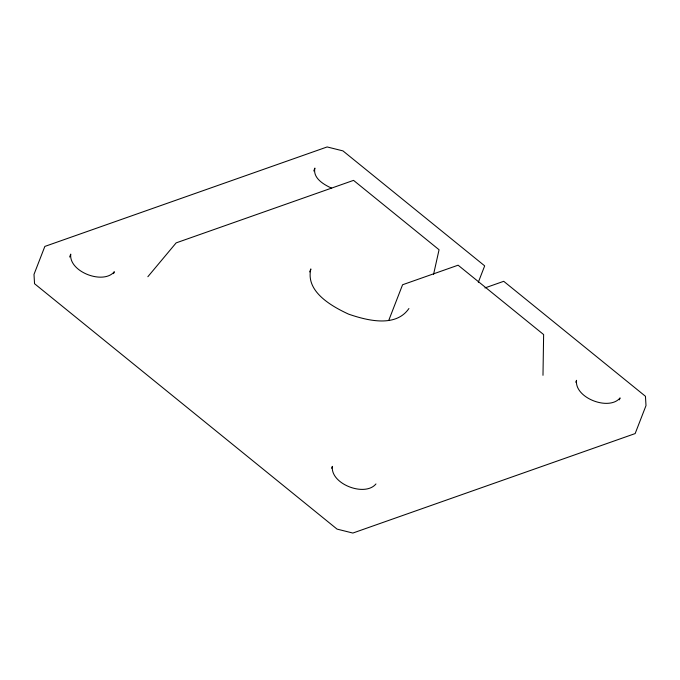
<?xml version="1.0" encoding="UTF-8"?>
<svg xmlns="http://www.w3.org/2000/svg" width="680" height="680" viewBox="0 0 680 680"><rect width="100%" height="100%" fill="white"/><g stroke="black" fill="none" stroke-linecap="round" stroke-linejoin="round"><path stroke-width="1.02" d="M542.988 375.309L543.626 334.569L458.108 265.192L402.577 284.758L388.764 320.356M433.559 274.405L439.059 249.747L353.541 180.37L176.154 242.879L147.857 276.718M69.623 257.014L70.746 254.116C68.587 271.753 103.343 285.09 114.325 271.719L113.577 273.649M313.769 170.977L314.891 168.079C312.63 178.143 323.884 184.662 331.644 188.173M309.706 271.898L310.862 268.931C305.346 291.524 331.483 306.204 348.551 314.126C366.988 320.475 395.683 327.853 408.918 308.524M331.627 468.282L332.375 466.352C330.216 483.981 364.973 497.327 375.955 483.947M478.32 282.26L484.679 265.863L342.95 150.892L327.139 146.948L44.846 246.424L34 274.397L34.544 283.713L337.05 529.108L352.861 533.052L635.154 433.576L646 405.603L645.456 396.287L503.719 281.308L484.933 287.929M575.773 382.245L576.521 380.315C574.362 397.945 609.119 411.289 620.101 397.911L619.352 399.84"/></g></svg>
